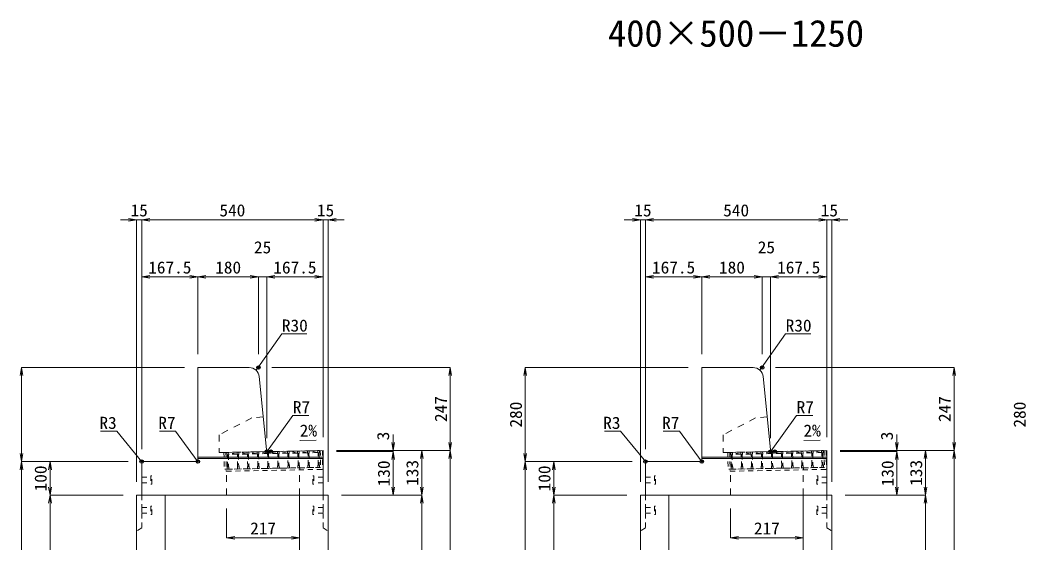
# Model space of a CAD drawing. Units: millimetres at full size; some dimension numbers follow another scale. Extents: x -18734 to 51600, y -18820 to 17820.
# Drawn here: x 34918 to 37913, y 6458 to 8014 of the extents above; entities that cross this region are included whole.
import ezdxf
from ezdxf.enums import TextEntityAlignment as Align

# ---------------------------------------------------------------- set-up
doc = ezdxf.new("R2010")
doc.units = ezdxf.units.MM
doc.header["$LTSCALE"] = 20
doc.header["$PDMODE"] = 32
doc.header["$PDSIZE"] = 10
doc.linetypes.add('USER1', pattern=[2, 1, -1])
doc.linetypes.add('USER2', pattern=[1.35, 0.75, -0.6])
for name, color, linetype, lineweight in [('インサート', 3, 'USER2', 9), ('グレーチング', 7, 'USER2', 5), ('受枠', 3, 'USER2', 9), ('寸法線', 7, 'Continuous', 13), ('引出線', 4, 'Continuous', 13), ('本体', 2, 'Continuous', 13), ('目地', 132, 'Continuous', 5)]:
    doc.layers.add(name, color=color, linetype=linetype, lineweight=lineweight)
doc.layers.add('作業エリア', color=11, linetype='Continuous')
doc.layers.add('文字', color=7, linetype='Continuous')
doc.styles.add('ＭＳ 明朝', font='')
doc.styles.get('ＭＳ 明朝').set_extended_font_data('MS Mincho')

# ---------------------------------------------------------------- blocks, each defined once
blk = doc.blocks.new('open_arrow')
at = {"color": 0, "linetype": 'Continuous', "lineweight": -2}
blk.add_lwpolyline([(7.5, 1.25), (0, 0), (7.5, -1.25)], dxfattribs=at)

msp = doc.modelspace()

# ---------------------------------------------------------------- linework, layer by layer
at = {"layer": 'インサート'}
for p, q in [((35280, 6653.5), (35307, 6653.5)), ((35280, 6653.5), (35280, 6636.5)), ((35310, 6657.5), (35307, 6657.5)), ((35307, 6657.5), (35307, 6632.5)), ((35310, 6632.5), (35310, 6657.5)), ((35790, 6657.5), (35793, 6657.5)), ((35790, 6632.5), (35790, 6657.5)), ((35793, 6657.5), (35793, 6632.5)), ((35820, 6653.5), (35793, 6653.5)), ((35820, 6653.5), (35820, 6636.5)), ((36780, 6653.5), (36807, 6653.5)), ((36780, 6653.5), (36780, 6636.5)), ((36810, 6657.5), (36807, 6657.5)), ((36807, 6657.5), (36807, 6632.5)), ((36810, 6632.5), (36810, 6657.5)), ((37290, 6657.5), (37293, 6657.5)), ((37290, 6632.5), (37290, 6657.5)), ((37293, 6657.5), (37293, 6632.5)), ((37320, 6653.5), (37293, 6653.5)), ((37320, 6653.5), (37320, 6636.5)), ((35280, 6636.5), (35307, 6636.5)), ((35307, 6632.5), (35310, 6632.5)), ((35793, 6632.5), (35790, 6632.5)), ((35820, 6636.5), (35793, 6636.5)), ((36780, 6636.5), (36807, 6636.5)), ((36807, 6632.5), (36810, 6632.5)), ((37293, 6632.5), (37290, 6632.5)), ((37320, 6636.5), (37293, 6636.5)), ((35280, 6563.5), (35307, 6563.5)), ((35280, 6563.5), (35280, 6546.5)), ((35310, 6567.5), (35307, 6567.5)), ((35307, 6567.5), (35307, 6542.5)), ((35310, 6542.5), (35310, 6567.5)), ((35790, 6567.5), (35793, 6567.5)), ((35790, 6542.5), (35790, 6567.5)), ((35793, 6567.5), (35793, 6542.5)), ((35820, 6563.5), (35793, 6563.5)), ((35820, 6563.5), (35820, 6546.5)), ((36780, 6563.5), (36807, 6563.5)), ((36780, 6563.5), (36780, 6546.5)), ((36810, 6567.5), (36807, 6567.5)), ((36807, 6567.5), (36807, 6542.5)), ((36810, 6542.5), (36810, 6567.5)), ((37290, 6567.5), (37293, 6567.5)), ((37290, 6542.5), (37290, 6567.5)), ((37293, 6567.5), (37293, 6542.5)), ((37320, 6563.5), (37293, 6563.5)), ((37320, 6563.5), (37320, 6546.5)), ((35280, 6546.5), (35307, 6546.5)), ((35307, 6542.5), (35310, 6542.5)), ((35793, 6542.5), (35790, 6542.5)), ((35820, 6546.5), (35793, 6546.5)), ((36780, 6546.5), (36807, 6546.5)), ((36807, 6542.5), (36810, 6542.5)), ((37293, 6542.5), (37290, 6542.5)), ((37320, 6546.5), (37293, 6546.5))]:
    msp.add_line(p, q, dxfattribs=at)
at = {"layer": 'グレーチング'}
for p, q in [((35533.97, 6727.46), (35808.92, 6732.79)), ((35564.08, 6722.05), (35538.97, 6727.56)), ((35564.08, 6722.05), (35539.08, 6721.56)), ((35594.07, 6722.63), (35568.96, 6728.14)), ((35594.07, 6722.63), (35569.08, 6722.14)), ((35624.07, 6723.21), (35598.96, 6728.72)), ((35624.07, 6723.21), (35599.07, 6722.72)), ((35654.06, 6723.79), (35628.95, 6729.3)), ((35654.06, 6723.79), (35629.07, 6723.3)), ((35684.06, 6724.37), (35658.95, 6729.88)), ((35684.06, 6724.37), (35659.06, 6723.88)), ((35714.05, 6724.95), (35688.94, 6730.46)), ((35714.05, 6724.95), (35689.06, 6724.46)), ((35744.05, 6725.53), (35718.93, 6731.04)), ((35744.05, 6725.53), (35719.05, 6725.05)), ((35774.04, 6726.11), (35748.93, 6731.62)), ((35774.04, 6726.11), (35749.05, 6725.63)), ((35804.04, 6726.69), (35778.92, 6732.2)), ((35804.04, 6726.69), (35779.04, 6726.21)), ((37033.97, 6727.46), (37308.92, 6732.79)), ((37064.08, 6722.05), (37038.97, 6727.56)), ((37064.08, 6722.05), (37039.08, 6721.56)), ((37094.07, 6722.63), (37068.96, 6728.14)), ((37094.07, 6722.63), (37069.08, 6722.14)), ((37124.07, 6723.21), (37098.96, 6728.72)), ((37124.07, 6723.21), (37099.07, 6722.72)), ((37154.06, 6723.79), (37128.95, 6729.3)), ((37154.06, 6723.79), (37129.07, 6723.3)), ((37184.06, 6724.37), (37158.95, 6729.88)), ((37184.06, 6724.37), (37159.06, 6723.88)), ((37214.05, 6724.95), (37188.94, 6730.46)), ((37214.05, 6724.95), (37189.06, 6724.46)), ((37244.05, 6725.53), (37218.93, 6731.04)), ((37244.05, 6725.53), (37219.05, 6725.05)), ((37274.04, 6726.11), (37248.93, 6731.62)), ((37274.04, 6726.11), (37249.05, 6725.63)), ((37304.04, 6726.69), (37278.92, 6732.2)), ((37304.04, 6726.69), (37279.04, 6726.21)), ((35534.94, 6677.47), (35809.89, 6682.79)), ((37034.94, 6677.47), (37309.89, 6682.79))]:
    msp.add_line(p, q, dxfattribs=at)
for points in [[(35533.97, 6727.46), (35538.97, 6727.56), (35539.08, 6721.56), (35538.1, 6720.54), (35538.8, 6684.55), (35539.82, 6683.57), (35539.94, 6677.57), (35534.94, 6677.47), (35534.82, 6683.47), (35535.8, 6684.49), (35535.1, 6720.48), (35534.09, 6721.47)], [(35568.8, 6685.13), (35569.81, 6684.15), (35569.93, 6678.15), (35564.93, 6678.05), (35564.82, 6684.05), (35565.8, 6685.07), (35565.1, 6721.07), (35564.08, 6722.05), (35563.96, 6728.04), (35568.96, 6728.14), (35569.08, 6722.14), (35568.1, 6721.12)], [(35598.79, 6685.71), (35599.81, 6684.73), (35599.92, 6678.73), (35594.93, 6678.63), (35594.81, 6684.63), (35595.79, 6685.65), (35595.09, 6721.65), (35594.07, 6722.63), (35593.96, 6728.62), (35598.96, 6728.72), (35599.07, 6722.72), (35598.09, 6721.7)], [(35628.78, 6686.29), (35629.8, 6685.31), (35629.92, 6679.31), (35624.92, 6679.21), (35624.8, 6685.21), (35625.78, 6686.23), (35625.09, 6722.23), (35624.07, 6723.21), (35623.95, 6729.21), (35628.95, 6729.3), (35629.07, 6723.3), (35628.09, 6722.28)], [(35658.78, 6686.87), (35659.8, 6685.89), (35659.91, 6679.89), (35654.91, 6679.8), (35654.8, 6685.79), (35655.78, 6686.81), (35655.08, 6722.81), (35654.06, 6723.79), (35653.95, 6729.79), (35658.95, 6729.88), (35659.06, 6723.88), (35658.08, 6722.86)], [(35685.77, 6687.39), (35685.08, 6723.39), (35684.06, 6724.37), (35683.94, 6730.37), (35688.94, 6730.46), (35689.06, 6724.46), (35688.08, 6723.45), (35688.77, 6687.45), (35689.79, 6686.47), (35689.91, 6680.47), (35684.91, 6680.38), (35684.79, 6686.37)], [(35715.77, 6687.97), (35715.07, 6723.97), (35714.05, 6724.95), (35713.94, 6730.95), (35718.93, 6731.04), (35719.05, 6725.05), (35718.07, 6724.03), (35718.77, 6688.03), (35719.79, 6687.05), (35719.9, 6681.05), (35714.9, 6680.96), (35714.79, 6686.96)], [(35749.05, 6725.63), (35748.06, 6724.61), (35748.76, 6688.61), (35749.78, 6687.63), (35749.9, 6681.63), (35744.9, 6681.54), (35744.78, 6687.54), (35745.76, 6688.56), (35745.07, 6724.55), (35744.05, 6725.53), (35743.93, 6731.53), (35748.93, 6731.62)], [(35779.04, 6726.21), (35778.06, 6725.19), (35778.76, 6689.19), (35779.78, 6688.21), (35779.89, 6682.21), (35774.89, 6682.12), (35774.78, 6688.12), (35775.76, 6689.14), (35775.06, 6725.13), (35774.04, 6726.11), (35773.92, 6732.11), (35778.92, 6732.2)], [(35804.89, 6682.7), (35804.77, 6688.7), (35805.75, 6689.72), (35805.05, 6725.71), (35804.04, 6726.69), (35803.92, 6732.69), (35808.92, 6732.79), (35809.03, 6726.79), (35808.05, 6725.77), (35808.75, 6689.77), (35809.77, 6688.79), (35809.89, 6682.79)], [(37033.97, 6727.46), (37038.97, 6727.56), (37039.08, 6721.56), (37038.1, 6720.54), (37038.8, 6684.55), (37039.82, 6683.57), (37039.94, 6677.57), (37034.94, 6677.47), (37034.82, 6683.47), (37035.8, 6684.49), (37035.1, 6720.48), (37034.09, 6721.47)], [(37068.8, 6685.13), (37069.81, 6684.15), (37069.93, 6678.15), (37064.93, 6678.05), (37064.82, 6684.05), (37065.8, 6685.07), (37065.1, 6721.07), (37064.08, 6722.05), (37063.96, 6728.04), (37068.96, 6728.14), (37069.08, 6722.14), (37068.1, 6721.12)], [(37098.79, 6685.71), (37099.81, 6684.73), (37099.92, 6678.73), (37094.93, 6678.63), (37094.81, 6684.63), (37095.79, 6685.65), (37095.09, 6721.65), (37094.07, 6722.63), (37093.96, 6728.62), (37098.96, 6728.72), (37099.07, 6722.72), (37098.09, 6721.7)], [(37128.78, 6686.29), (37129.8, 6685.31), (37129.92, 6679.31), (37124.92, 6679.21), (37124.8, 6685.21), (37125.78, 6686.23), (37125.09, 6722.23), (37124.07, 6723.21), (37123.95, 6729.21), (37128.95, 6729.3), (37129.07, 6723.3), (37128.09, 6722.28)], [(37158.78, 6686.87), (37159.8, 6685.89), (37159.91, 6679.89), (37154.91, 6679.8), (37154.8, 6685.79), (37155.78, 6686.81), (37155.08, 6722.81), (37154.06, 6723.79), (37153.95, 6729.79), (37158.95, 6729.88), (37159.06, 6723.88), (37158.08, 6722.86)], [(37185.77, 6687.39), (37185.08, 6723.39), (37184.06, 6724.37), (37183.94, 6730.37), (37188.94, 6730.46), (37189.06, 6724.46), (37188.08, 6723.45), (37188.77, 6687.45), (37189.79, 6686.47), (37189.91, 6680.47), (37184.91, 6680.38), (37184.79, 6686.37)], [(37215.77, 6687.97), (37215.07, 6723.97), (37214.05, 6724.95), (37213.94, 6730.95), (37218.93, 6731.04), (37219.05, 6725.05), (37218.07, 6724.03), (37218.77, 6688.03), (37219.79, 6687.05), (37219.9, 6681.05), (37214.9, 6680.96), (37214.79, 6686.96)], [(37249.05, 6725.63), (37248.06, 6724.61), (37248.76, 6688.61), (37249.78, 6687.63), (37249.9, 6681.63), (37244.9, 6681.54), (37244.78, 6687.54), (37245.76, 6688.56), (37245.07, 6724.55), (37244.05, 6725.53), (37243.93, 6731.53), (37248.93, 6731.62)], [(37279.04, 6726.21), (37278.06, 6725.19), (37278.76, 6689.19), (37279.78, 6688.21), (37279.89, 6682.21), (37274.89, 6682.12), (37274.78, 6688.12), (37275.76, 6689.14), (37275.06, 6725.13), (37274.04, 6726.11), (37273.92, 6732.11), (37278.92, 6732.2)], [(37304.89, 6682.7), (37304.77, 6688.7), (37305.75, 6689.72), (37305.05, 6725.71), (37304.04, 6726.69), (37303.92, 6732.69), (37308.92, 6732.79), (37309.03, 6726.79), (37308.05, 6725.77), (37308.75, 6689.77), (37309.77, 6688.79), (37309.89, 6682.79)]]:
    msp.add_lwpolyline(points, close=True, dxfattribs=at)
at = {"layer": '作業エリア'}
for p in [(35627.5, 6980), (37127.5, 6980), (35652.5, 6730), (35665, 6730), (37152.5, 6730), (37165, 6730), (35280, 6700), (35447.5, 6700), (36780, 6700), (36947.5, 6700)]:
    msp.add_point(p, dxfattribs=at)
at = {"layer": '受枠'}
for p, q in [((35524.97, 6727.29), (35817.92, 6732.96)), ((35524.97, 6727.29), (35525.94, 6677.3)), ((35530.97, 6727.41), (35532.05, 6671.42)), ((35811.92, 6732.84), (35812.89, 6682.85)), ((35817.92, 6732.96), (35819, 6676.97)), ((37024.97, 6727.29), (37317.92, 6732.96)), ((37024.97, 6727.29), (37025.94, 6677.3)), ((37030.97, 6727.41), (37032.05, 6671.42)), ((37311.92, 6732.84), (37312.89, 6682.85)), ((37317.92, 6732.96), (37319, 6676.97)), ((35812.89, 6682.85), (35525.94, 6677.3)), ((37312.89, 6682.85), (37025.94, 6677.3)), ((35532.05, 6671.42), (35819, 6676.97)), ((37032.05, 6671.42), (37319, 6676.97))]:
    msp.add_line(p, q, dxfattribs=at)
at = {"layer": '受枠', "linetype": 'Continuous'}
for p, q in [((35750.9, 6681.65), (35751.01, 6675.65)), ((37250.9, 6681.65), (37251.01, 6675.65))]:
    msp.add_line(p, q, dxfattribs=at)
at = {"layer": '寸法線'}
for p, q in [((35328, 7419.95), (35217, 7419.95)), ((35265, 6640), (35265, 7419.95)), ((35280, 7419.95), (35820, 7419.95)), ((35280, 6737), (35280, 7419.95)), ((35280, 6737), (35280, 7419.95)), ((35772, 7419.95), (35883, 7419.95)), ((35820, 6773), (35820, 7419.95)), ((35820, 6773), (35820, 7419.95)), ((35835, 6640), (35835, 7419.95)), ((36828, 7419.95), (36717, 7419.95)), ((36765, 6640), (36765, 7419.95)), ((36780, 7419.95), (37320, 7419.95)), ((36780, 6737), (36780, 7419.95)), ((36780, 6737), (36780, 7419.95)), ((37272, 7419.95), (37383, 7419.95)), ((37320, 6773), (37320, 7419.95)), ((37320, 6773), (37320, 7419.95)), ((37335, 6640), (37335, 7419.95)), ((35280, 7249.95), (35447.5, 7249.95)), ((35280, 6737), (35280, 7249.95)), ((35447.5, 7020), (35447.5, 7249.95)), ((35447.5, 7249.95), (35627.5, 7249.95)), ((35447.5, 7020), (35447.5, 7249.95)), ((35579.5, 7249.95), (35700.5, 7249.95)), ((35627.5, 7020), (35627.5, 7249.95)), ((35627.5, 7020), (35627.5, 7249.95)), ((35652.5, 6770), (35652.5, 7249.95)), ((35652.5, 7249.95), (35820, 7249.95)), ((35652.5, 6770), (35652.5, 7249.95)), ((35820, 6773), (35820, 7249.95)), ((36780, 7249.95), (36947.5, 7249.95)), ((36780, 6737), (36780, 7249.95)), ((36947.5, 7020), (36947.5, 7249.95)), ((36947.5, 7249.95), (37127.5, 7249.95)), ((36947.5, 7020), (36947.5, 7249.95)), ((37079.5, 7249.95), (37200.5, 7249.95)), ((37127.5, 7020), (37127.5, 7249.95)), ((37127.5, 7020), (37127.5, 7249.95)), ((37152.5, 6770), (37152.5, 7249.95)), ((37152.5, 7249.95), (37320, 7249.95)), ((37152.5, 6770), (37152.5, 7249.95)), ((37320, 6773), (37320, 7249.95)), ((34922.06, 6980), (34922.06, 6700)), ((35407.5, 6980), (34922.06, 6980)), ((35667.5, 6980), (36198.78, 6980)), ((36198.78, 6980), (36198.78, 6733)), ((36422.06, 6980), (36422.06, 6700)), ((36907.5, 6980), (36422.06, 6980)), ((37167.5, 6980), (37698.78, 6980)), ((37698.78, 6980), (37698.78, 6733)), ((36028.78, 6781), (36028.78, 6682)), ((37528.78, 6781), (37528.78, 6682)), ((35860, 6733), (36028.78, 6733)), ((35860, 6733), (36113.78, 6733)), ((35860, 6733), (36198.78, 6733)), ((35860, 6733), (36198.78, 6733)), ((35860, 6730), (36028.78, 6730)), ((35860, 6730), (36028.78, 6730)), ((36028.78, 6730), (36028.78, 6600)), ((36113.78, 6733), (36113.78, 6600)), ((36198.78, 6733), (36198.78, 5450)), ((37360, 6733), (37528.78, 6733)), ((37360, 6733), (37613.78, 6733)), ((37360, 6733), (37698.78, 6733)), ((37360, 6733), (37698.78, 6733)), ((37360, 6730), (37528.78, 6730)), ((37360, 6730), (37528.78, 6730)), ((37528.78, 6730), (37528.78, 6600)), ((37613.78, 6733), (37613.78, 6600)), ((37698.78, 6733), (37698.78, 5350)), ((35240, 6700), (34922.06, 6700)), ((34922.06, 5450), (34922.06, 6700)), ((35240, 6700), (34922.06, 6700)), ((35007.06, 6600), (35007.06, 6700)), ((35240, 6700), (35007.06, 6700)), ((36740, 6700), (36422.06, 6700)), ((36422.06, 5350), (36422.06, 6700)), ((36740, 6700), (36422.06, 6700)), ((36507.06, 6600), (36507.06, 6700)), ((36740, 6700), (36507.06, 6700)), ((35007.06, 6600), (35007.06, 6000)), ((35225, 6600), (35007.06, 6600)), ((35225, 6600), (35007.06, 6600)), ((35875, 6600), (36028.78, 6600)), ((35875, 6600), (36113.78, 6600)), ((35875, 6600), (36113.78, 6600)), ((36113.78, 6600), (36113.78, 5450)), ((36507.06, 6600), (36507.06, 6000)), ((36725, 6600), (36507.06, 6600)), ((36725, 6600), (36507.06, 6600)), ((37375, 6600), (37528.78, 6600)), ((37375, 6600), (37613.78, 6600)), ((37375, 6600), (37613.78, 6600)), ((37613.78, 6600), (37613.78, 5350)), ((35533, 6560), (35533, 6473.33)), ((37033, 6560), (37033, 6473.33)), ((35533, 6473.33), (35750, 6473.33)), ((37033, 6473.33), (37250, 6473.33))]:
    msp.add_line(p, q, dxfattribs=at)
at = {"layer": '引出線'}
for points in [[(35620.48, 6972.24), (35697.4, 7079.93), (35772.08, 7079.93)], [(37120.48, 6972.24), (37197.4, 7079.93), (37272.08, 7079.93)], [(35654.14, 6731.81), (35730, 6837.02), (35777.93, 6837.02)], [(37154.14, 6731.81), (37230, 6837.02), (37277.93, 6837.02)], [(35280.88, 6699.12), (35205.62, 6790.3), (35157.89, 6790.3)], [(35445.45, 6702.05), (35380.97, 6790.3), (35333.04, 6790.3)], [(36780.88, 6699.12), (36705.62, 6790.3), (36657.89, 6790.3)], [(36945.45, 6702.05), (36880.97, 6790.3), (36833.04, 6790.3)], [(35751.14, 6763.26), (35799.85, 6764.23), (35751.11, 6763.26)], [(37251.14, 6763.26), (37299.85, 6764.23), (37251.11, 6763.26)]]:
    msp.add_lwpolyline(points, dxfattribs=at)
at = {"layer": '本体'}
for p, q in [((35447.5, 6980), (35447.5, 6707)), ((35600.35, 6980), (35447.5, 6980)), ((36947.5, 6980), (36947.5, 6707)), ((37100.35, 6980), (36947.5, 6980)), ((35651.87, 6736.3), (35630.2, 6952.99)), ((37151.87, 6736.3), (37130.2, 6952.99)), ((35665, 6730), (35658.83, 6730)), ((35665, 6730), (35820, 6733)), ((35820, 6600), (35820, 6733)), ((37165, 6730), (37158.83, 6730)), ((37165, 6730), (37320, 6733)), ((37320, 6600), (37320, 6733)), ((35280, 6697), (35280, 6600)), ((35440.5, 6700), (35283, 6700)), ((36780, 6697), (36780, 6600)), ((36940.5, 6700), (36783, 6700)), ((35265, 6600), (35265, 5450)), ((35350, 6600), (35265, 6600)), ((35820, 6600), (35280, 6600)), ((35350, 6600), (35350, 6094.04)), ((35750, 6094.04), (35750, 6600)), ((35835, 6600), (35750, 6600)), ((35835, 5450), (35835, 6600)), ((36765, 6600), (36765, 5350)), ((36850, 6600), (36765, 6600)), ((37320, 6600), (36780, 6600)), ((36850, 6600), (36850, 6094.04)), ((37250, 6094.04), (37250, 6600)), ((37335, 6600), (37250, 6600)), ((37335, 5350), (37335, 6600))]:
    msp.add_line(p, q, dxfattribs=at)
at = {"layer": '本体', "linetype": 'USER1'}
for p, q in [((35608, 6830), (35511, 6780)), ((35642.2, 6833), (35608, 6830)), ((37108, 6830), (37011, 6780)), ((37142.2, 6833), (37108, 6830)), ((35511, 6780), (35511, 6727.02)), ((37011, 6780), (37011, 6727.02)), ((35511, 6727.02), (35665, 6730)), ((37011, 6727.02), (37165, 6730)), ((35750, 6600), (35750, 6681.64)), ((37250, 6600), (37250, 6681.64)), ((35533, 6600), (35533, 6677.44)), ((37033, 6600), (37033, 6677.44))]:
    msp.add_line(p, q, dxfattribs=at)
at = {"layer": '本体', "linetype": 'USER2', "lineweight": 9}
for p, q in [((35280, 6600), (35280, 6503)), ((35820, 6600), (35820, 6503)), ((36780, 6600), (36780, 6503)), ((37320, 6600), (37320, 6503)), ((35280, 6503), (35265, 6493.5)), ((35820, 6503), (35835, 6493.5)), ((36780, 6503), (36765, 6493.5)), ((37320, 6503), (37335, 6493.5))]:
    msp.add_line(p, q, dxfattribs=at)
at = {"layer": '本体'}
for centre, radius, start, end in [((35600.35, 6950), 30, 5.71059, 90), ((37100.35, 6950), 30, 5.71059, 90), ((35658.83, 6737), 7, 185.71059, 270), ((37158.83, 6737), 7, 185.71059, 270), ((35283, 6697), 3, 90, 180), ((35440.5, 6707), 7, 270, 0), ((36783, 6697), 3, 90, 180), ((36940.5, 6707), 7, 270, 0)]:
    msp.add_arc(centre, radius, start, end, dxfattribs=at)
at = {"layer": '目地'}
for p, q in [((35820, 6713), (35447.5, 6713)), ((35820, 6709), (35447.5, 6709)), ((37320, 6713), (36947.5, 6713)), ((37320, 6709), (36947.5, 6709))]:
    msp.add_line(p, q, dxfattribs=at)

# ---------------------------------------------------------------- block references
at = {"layer": '寸法線', "xscale": 3.2, "yscale": 3.2}
for p, rotation in [((35265, 7419.95), 180), ((35820, 7419.95), 180), ((35820, 7419.95), 180), ((36765, 7419.95), 180), ((37320, 7419.95), 180), ((37320, 7419.95), 180), ((35447.5, 7249.95), 180), ((35627.5, 7249.95), 180), ((35627.5, 7249.95), 180), ((35820, 7249.95), 180), ((36947.5, 7249.95), 180), ((37127.5, 7249.95), 180), ((37127.5, 7249.95), 180), ((37320, 7249.95), 180), ((34922.06, 6980), 270), ((36198.78, 6980), 270), ((36422.06, 6980), 270), ((37698.78, 6980), 270), ((36028.78, 6733), 90), ((36198.78, 6733), 90), ((37528.78, 6733), 90), ((37698.78, 6733), 90), ((34922.06, 6700), 90), ((36028.78, 6730), 270), ((36028.78, 6730), 270), ((36113.78, 6733), 270), ((36198.78, 6733), 270), ((36422.06, 6700), 90), ((37528.78, 6730), 270), ((37528.78, 6730), 270), ((37613.78, 6733), 270), ((37698.78, 6733), 270), ((34922.06, 6700), 270), ((35007.06, 6700), 270), ((36422.06, 6700), 270), ((36507.06, 6700), 270), ((35007.06, 6600), 90), ((36028.78, 6600), 90), ((36113.78, 6600), 90), ((36507.06, 6600), 90), ((37528.78, 6600), 90), ((37613.78, 6600), 90), ((35007.06, 6600), 270), ((36113.78, 6600), 270), ((36507.06, 6600), 270), ((37613.78, 6600), 270), ((35750, 6473.33), 180), ((37250, 6473.33), 180)]:
    msp.add_blockref('open_arrow', p, dxfattribs=dict(at, rotation=rotation))
for p in [(35280, 7419.95), (35280, 7419.95), (35835, 7419.95), (36780, 7419.95), (36780, 7419.95), (37335, 7419.95), (35280, 7249.95), (35447.5, 7249.95), (35652.5, 7249.95), (35652.5, 7249.95), (36780, 7249.95), (36947.5, 7249.95), (37152.5, 7249.95), (37152.5, 7249.95), (35533, 6473.33), (37033, 6473.33)]:
    msp.add_blockref('open_arrow', p, dxfattribs=at)
at = {"layer": '引出線', "xscale": 0.0533, "yscale": 0.0533}
for p, rotation in [((35620.48, 6972.24), 54.5), ((37120.48, 6972.24), 54.5), ((35751.14, 6763.26), 1.1), ((37251.14, 6763.26), 1.1), ((35654.14, 6731.81), 54.2), ((37154.14, 6731.81), 54.2), ((35280.88, 6699.12), 129.5), ((35445.45, 6702.05), 126.2), ((36780.88, 6699.12), 129.5), ((36945.45, 6702.05), 126.2)]:
    msp.add_blockref('open_arrow', p, dxfattribs=dict(at, rotation=rotation))

# ---------------------------------------------------------------- texts
at = {"layer": '寸法線', "style": 'ＭＳ 明朝', "width": 1.05}
for s, p in [('15', (35272.5, 7447.95)), ('540', (35550, 7447.95)), ('15', (35827.5, 7447.95)), ('15', (36772.5, 7447.95)), ('540', (37050, 7447.95)), ('15', (37327.5, 7447.95)), ('25', (35640, 7337.95)), ('25', (37140, 7337.95)), ('167.5', (35363.75, 7277.95)), ('180', (35537.5, 7277.95)), ('167.5', (35736.25, 7277.95)), ('167.5', (36863.75, 7277.95)), ('180', (37037.5, 7277.95)), ('167.5', (37236.25, 7277.95)), ('217', (35641.5, 6501.33)), ('217', (37141.5, 6501.33))]:
    msp.add_text(s, height=36.03, dxfattribs=at).set_placement(p, align=Align.MIDDLE_CENTER)
for s, p in [('247', (36170.78, 6856.5)), ('247', (37670.78, 6856.5)), ('280', (36394.06, 6840)), ('280', (37894.06, 6840)), ('3', (35998.78, 6776.34)), ('3', (37498.78, 6776.34)), ('100', (34979.06, 6650)), ('130', (36000.78, 6665)), ('133', (36085.78, 6666.5)), ('100', (36479.06, 6650)), ('130', (37500.78, 6665)), ('133', (37585.78, 6666.5))]:
    msp.add_text(s, height=36.03, rotation=90, dxfattribs=at).set_placement(p, align=Align.MIDDLE_CENTER)
at = {"layer": '引出線', "style": 'ＭＳ 明朝', "width": 1.05}
for s, p in [('R30', (35697.4, 7123.13)), ('R30', (37197.4, 7123.13)), ('R7', (35730, 6880.22)), ('R7', (37230, 6880.22))]:
    msp.add_text(s, height=36.03, dxfattribs=at).set_placement(p, align=Align.TOP_LEFT)
for s, p in [('R3', (35205.62, 6833.5)), ('R7', (35380.97, 6833.5)), ('R3', (36705.62, 6833.5)), ('R7', (36880.97, 6833.5))]:
    msp.add_text(s, height=36.03, dxfattribs=at).set_placement(p, align=Align.TOP_RIGHT)
for p in [(35750.17, 6810.15), (37250.17, 6810.15)]:
    msp.add_text('2%', height=36.03, rotation=1.146, dxfattribs=at).set_placement(p, align=Align.TOP_LEFT)
at = {"layer": '文字', "style": 'ＭＳ 明朝'}
msp.add_text('400×500－1250', height=80.06, dxfattribs=at).set_placement((37049.52, 7975.03), align=Align.MIDDLE_CENTER)

doc.saveas('drawing.dxf')
